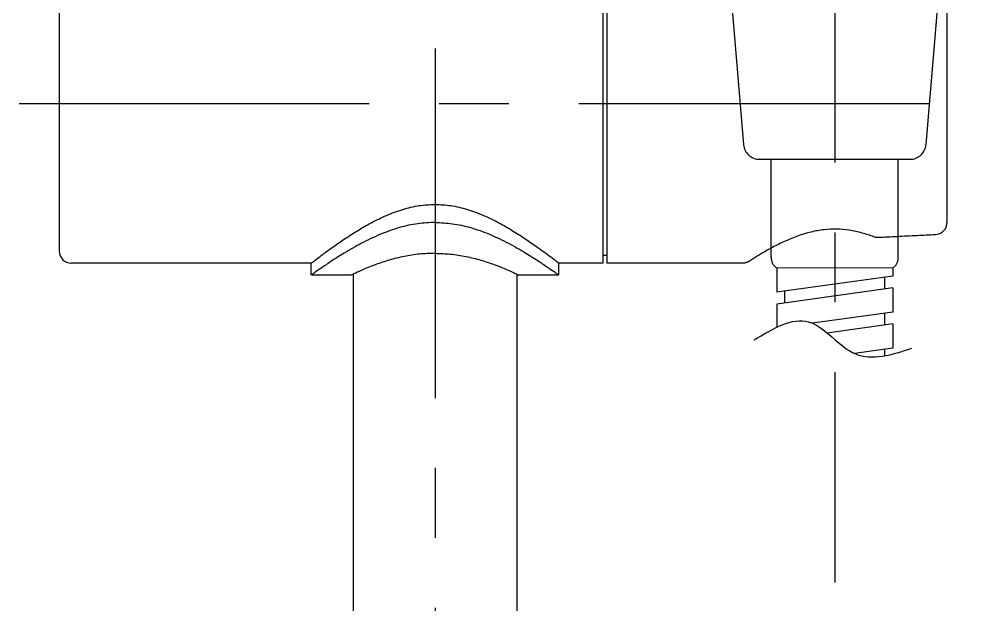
# Model space of a CAD drawing. Extents: x -7765 to -7345, y -606 to -12.
# Drawn here: x -7614.25 to -7590.05, y -381.32 to -366.67 of the extents above; entities that cross this region are included whole.
import ezdxf

# ---------------------------------------------------------------- set-up
doc = ezdxf.new("R2010")
doc.units = 0
doc.header["$LTSCALE"] = 7
doc.header["$MEASUREMENT"] = 0
doc.linetypes.add('CENTER', pattern=[2, 1.25, -0.25, 0.25, -0.25])
doc.linetypes.add('PHANTOM', pattern=[2.5, 1.25, -0.25, 0.25, -0.25, 0.25, -0.25])
for name, color, linetype in [('CL', 1, 'CENTER'), ('DWG', 7, 'CONTINUOUS'), ('PH', 3, 'PHANTOM')]:
    doc.layers.add(name, color=color, linetype=linetype)

msp = doc.modelspace()

# ---------------------------------------------------------------- linework, layer by layer
at = {"layer": 'CL'}
for p, q in [((-7603.852, -227.403), (-7603.852, -465.174)), ((-7593.852, -319.506), (-7593.852, -380.769)), ((-7614.252, -368.776), (-7590.052, -368.776))]:
    msp.add_line(p, q, dxfattribs=at)
at = {"layer": 'DWG'}
for p, q in [((-7599.652, -364.776), (-7599.652, -372.776)), ((-7599.552, -364.776), (-7599.552, -372.776)), ((-7613.252, -365.076), (-7613.252, -372.476)), ((-7591.052, -365.787), (-7591.052, -371.766)), ((-7592.872, -372.116), (-7592.872, -372.116)), ((-7599.652, -372.576), (-7599.552, -372.576)), ((-7606.952, -372.776), (-7612.952, -372.776)), ((-7606.952, -373.07), (-7606.952, -372.776)), ((-7600.752, -373.07), (-7600.752, -372.776)), ((-7599.652, -372.776), (-7600.752, -372.776)), ((-7596.154, -372.776), (-7599.552, -372.776)), ((-7605.952, -373.076), (-7606.942, -373.076)), ((-7605.902, -373.052), (-7605.902, -397.406)), ((-7601.802, -373.052), (-7601.802, -397.406)), ((-7600.761, -373.076), (-7601.752, -373.076))]:
    msp.add_line(p, q, dxfattribs=at)
msp.add_arc((-7612.952, -372.476), 0.3, 180, 270, dxfattribs=at)
for points in [[(-7606.952, -372.776), (-7606.92, -372.752), (-7606.821, -372.676), (-7606.655, -372.551), (-7606.423, -372.382), (-7606.138, -372.185), (-7605.812, -371.975), (-7605.454, -371.769), (-7605.066, -371.581), (-7604.66, -371.43), (-7604.246, -371.335), (-7603.852, -371.304)], [(-7603.852, -371.304), (-7603.456, -371.335), (-7603.043, -371.43), (-7602.64, -371.58), (-7602.253, -371.767), (-7601.894, -371.973), (-7601.568, -372.183), (-7601.281, -372.381), (-7601.049, -372.55), (-7600.882, -372.676), (-7600.783, -372.752), (-7600.752, -372.776)], [(-7603.852, -371.756), (-7604.285, -371.788), (-7604.737, -371.885), (-7605.212, -372.052), (-7605.691, -372.278), (-7606.122, -372.523), (-7606.465, -372.739), (-7606.71, -372.906), (-7606.867, -373.015), (-7606.942, -373.07)], [(-7603.852, -371.756), (-7603.418, -371.788), (-7602.967, -371.885), (-7602.491, -372.052), (-7602.012, -372.278), (-7601.581, -372.523), (-7601.239, -372.74), (-7600.993, -372.906), (-7600.837, -373.015), (-7600.778, -373.058)], [(-7592.872, -372.116), (-7593.167, -372.021), (-7593.49, -371.952), (-7593.804, -371.925), (-7594.117, -371.939), (-7594.446, -371.997), (-7594.784, -372.099), (-7595.11, -372.233), (-7595.411, -372.382), (-7595.666, -372.526), (-7595.853, -372.64), (-7595.959, -372.708), (-7595.99, -372.727)], [(-7591.052, -371.766), (-7591.066, -371.858), (-7591.109, -371.942), (-7591.176, -372.009), (-7591.259, -372.051), (-7591.32, -372.064)], [(-7592.753, -372.135), (-7592.847, -372.125), (-7592.872, -372.116)], [(-7591.336, -372.066), (-7591.789, -372.088), (-7592.293, -372.113), (-7592.753, -372.135)], [(-7592.709, -372.133), (-7592.753, -372.135)], [(-7591.32, -372.064), (-7591.336, -372.066)], [(-7603.852, -372.529), (-7604.24, -372.549), (-7604.626, -372.608), (-7604.999, -372.7), (-7605.334, -372.811), (-7605.606, -372.918), (-7605.8, -373.004), (-7605.914, -373.058), (-7605.952, -373.076)], [(-7603.852, -372.529), (-7603.463, -372.549), (-7603.077, -372.608), (-7602.705, -372.7), (-7602.369, -372.811), (-7602.097, -372.918), (-7601.903, -373.004), (-7601.789, -373.058), (-7601.752, -373.076)], [(-7596.142, -372.776), (-7596.151, -372.776), (-7596.154, -372.776)], [(-7596.142, -372.776), (-7596.151, -372.776), (-7596.154, -372.776)], [(-7596.123, -372.775), (-7596.142, -372.776)], [(-7596.123, -372.775), (-7596.142, -372.776)], [(-7596.104, -372.772), (-7596.123, -372.775)], [(-7596.104, -372.772), (-7596.123, -372.775)], [(-7596.095, -372.77), (-7596.104, -372.772)], [(-7596.095, -372.77), (-7596.104, -372.772)], [(-7596.077, -372.766), (-7596.095, -372.77)], [(-7596.077, -372.766), (-7596.095, -372.77)], [(-7596.067, -372.763), (-7596.077, -372.766)], [(-7596.067, -372.763), (-7596.077, -372.766)], [(-7596.051, -372.758), (-7596.067, -372.763)], [(-7596.051, -372.758), (-7596.067, -372.763)], [(-7596.04, -372.754), (-7596.051, -372.758)], [(-7596.04, -372.754), (-7596.051, -372.758)], [(-7596.025, -372.747), (-7596.04, -372.754)], [(-7596.025, -372.747), (-7596.04, -372.754)], [(-7596.014, -372.742), (-7596.025, -372.747)], [(-7596.014, -372.742), (-7596.025, -372.747)], [(-7596.001, -372.734), (-7596.014, -372.742)], [(-7596.001, -372.734), (-7596.014, -372.742)], [(-7595.99, -372.727), (-7596.001, -372.734)], [(-7595.99, -372.728), (-7596.001, -372.734)], [(-7595.987, -372.725), (-7595.99, -372.727)], [(-7600.778, -373.058), (-7600.761, -373.07)]]:
    msp.add_spline(points, degree=3, dxfattribs=at)
at = {"layer": 'PH', "ltscale": 0.5}
for p, q in [((-7596.452, -365.976), (-7596.298, -367.816)), ((-7591.252, -365.976), (-7591.405, -367.816)), ((-7596.298, -367.816), (-7596.132, -369.809)), ((-7591.405, -367.816), (-7591.571, -369.809)), ((-7595.734, -370.176), (-7591.97, -370.176)), ((-7595.442, -372.633), (-7595.442, -370.176)), ((-7592.262, -372.633), (-7592.262, -370.176)), ((-7592.402, -372.896), (-7595.302, -372.899)), ((-7595.302, -372.899), (-7595.302, -373.504)), ((-7592.402, -372.896), (-7592.402, -373.097)), ((-7592.402, -373.097), (-7595.302, -373.504)), ((-7592.602, -373.428), (-7592.602, -373.125)), ((-7592.402, -373.393), (-7595.302, -373.801)), ((-7592.402, -373.393), (-7592.402, -373.999)), ((-7595.102, -373.779), (-7595.102, -373.476)), ((-7595.302, -373.801), (-7595.302, -374.381)), ((-7592.402, -373.999), (-7594.406, -374.281)), ((-7592.602, -374.33), (-7592.602, -374.027)), ((-7592.402, -374.295), (-7594.039, -374.525)), ((-7592.402, -374.295), (-7592.402, -374.901)), ((-7592.402, -374.901), (-7593.359, -375.035)), ((-7592.602, -375.092), (-7592.602, -374.929))]:
    msp.add_line(p, q, dxfattribs=at)
for centre, radius, start, end in [((-7595.734, -369.776), 0.4, 184.7636, 270), ((-7591.97, -369.776), 0.4, 270, 355.2364), ((-7595.142, -372.642), 0.3, 178.2676, 237.8), ((-7592.562, -372.642), 0.3, 302.2, 1.7324)]:
    msp.add_arc(centre, radius, start, end, dxfattribs=at)
msp.add_spline([(-7595.87, -374.699), (-7594.505, -374.244), (-7593.334, -375.046), (-7591.923, -374.907)], degree=3, dxfattribs=at)

doc.saveas('drawing.dxf')
